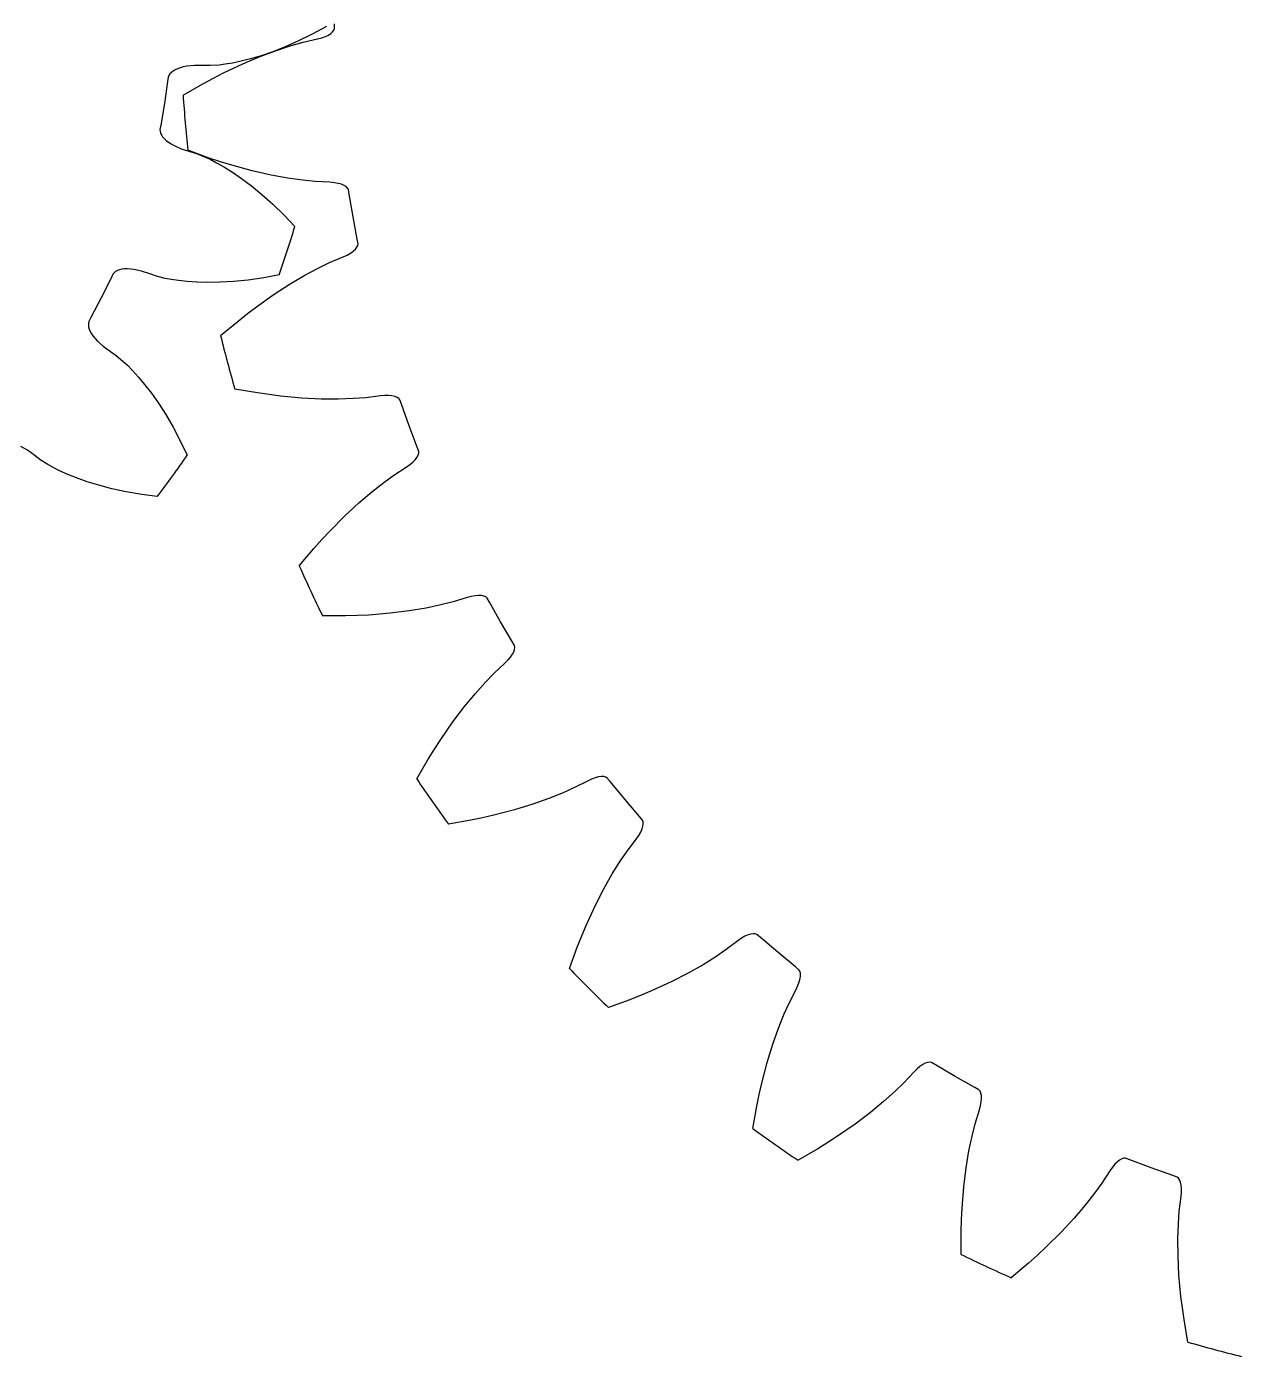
# Model space of a CAD drawing. Extents: x -5.5 to 23.5, y -9.5 to 9.5.
# Drawn here: x 3.46 to 11.72, y -9.22 to -0.17 of the extents above; entities that cross this region are included whole.
import ezdxf

# ---------------------------------------------------------------- set-up
doc = ezdxf.new("R2010")
doc.units = 0

msp = doc.modelspace()

# ---------------------------------------------------------------- linework, layer by layer
at = {"layer": 'layer0'}
for p, q in [((5.5515, -0.1867), (5.5514, -0.1552)), ((5.3385, -0.2802), (5.4358, -0.2578)), ((5.4358, -0.2578), (5.4647, -0.2499)), ((5.4647, -0.2499), (5.4896, -0.2409)), ((5.4896, -0.2409), (5.5103, -0.2311)), ((5.5103, -0.2311), (5.5268, -0.2206)), ((5.5268, -0.2206), (5.5392, -0.2096)), ((5.5392, -0.2096), (5.5475, -0.1983)), ((5.5475, -0.1983), (5.5515, -0.1867)), ((5.0499, -0.3758), (5.1584, -0.3353)), ((5.1584, -0.3353), (5.2563, -0.3033)), ((5.2563, -0.3033), (5.3385, -0.2802)), ((4.7973, -0.489), (4.9291, -0.4268)), ((4.9291, -0.4268), (5.0499, -0.3758)), ((4.656, -0.5631), (4.7275, -0.5246)), ((4.7275, -0.5246), (4.7973, -0.489)), ((4.5216, -0.6404), (4.656, -0.5631)), ((4.7002, -1.0681), (4.5544, -1.0152)), ((4.7773, -1.0935), (4.7002, -1.0681)), ((4.8522, -1.1165), (4.7773, -1.0935)), ((4.9928, -1.1549), (4.8522, -1.1165)), ((5.1206, -1.1841), (4.9928, -1.1549)), ((5.2345, -1.2051), (5.1206, -1.1841)), ((5.3365, -1.2196), (5.2345, -1.2051)), ((5.4214, -1.2281), (5.3365, -1.2196)), ((5.5211, -1.2333), (5.4214, -1.2281)), ((5.551, -1.2361), (5.5211, -1.2333)), ((5.577, -1.2406), (5.551, -1.2361)), ((5.5991, -1.2466), (5.577, -1.2406)), ((5.6173, -1.2541), (5.5991, -1.2466)), ((5.6314, -1.2628), (5.6173, -1.2541)), ((5.6414, -1.2725), (5.6314, -1.2628)), ((5.6474, -1.2832), (5.6414, -1.2725)), ((5.6528, -1.3142), (5.6474, -1.2832)), ((5.6784, -1.4673), (5.6528, -1.3142)), ((5.7067, -1.6199), (5.6784, -1.4673)), ((5.7123, -1.651), (5.7067, -1.6199)), ((5.6378, -1.7282), (5.6607, -1.7151)), ((5.6607, -1.7151), (5.6794, -1.7018)), ((5.6794, -1.7018), (5.6939, -1.6886)), ((5.6939, -1.6886), (5.7042, -1.6756)), ((5.7042, -1.6756), (5.7103, -1.663)), ((5.7103, -1.663), (5.7123, -1.651)), ((5.4418, -1.8171), (5.5188, -1.78)), ((5.5188, -1.78), (5.6106, -1.7411)), ((5.6106, -1.7411), (5.6378, -1.7282)), ((5.2512, -1.9242), (5.3509, -1.8655)), ((5.3509, -1.8655), (5.4418, -1.8171)), ((5.141, -1.9954), (5.2512, -1.9242)), ((4.9595, -2.1268), (5.022, -2.0796)), ((5.022, -2.0796), (5.141, -1.9954)), ((4.8957, -2.1771), (4.9595, -2.1268)), ((4.7768, -2.2766), (4.8957, -2.1771)), ((5.0269, -2.6668), (4.8742, -2.64)), ((5.1073, -2.6784), (5.0269, -2.6668)), ((5.185, -2.688), (5.1073, -2.6784)), ((5.3301, -2.7014), (5.185, -2.688)), ((5.4612, -2.708), (5.3301, -2.7014)), ((5.5769, -2.709), (5.4612, -2.708)), ((5.6799, -2.7055), (5.5769, -2.709)), ((5.765, -2.6991), (5.6799, -2.7055)), ((5.8641, -2.6869), (5.765, -2.6991)), ((5.894, -2.6844), (5.8641, -2.6869)), ((5.9204, -2.6844), (5.894, -2.6844)), ((5.9432, -2.6865), (5.9204, -2.6844)), ((5.9624, -2.6907), (5.9432, -2.6865)), ((5.9778, -2.6968), (5.9624, -2.6907)), ((5.9894, -2.7046), (5.9778, -2.6968)), ((5.9971, -2.7141), (5.9894, -2.7046)), ((6.0078, -2.7437), (5.9971, -2.7141)), ((6.0596, -2.8901), (6.0078, -2.7437)), ((6.114, -3.0354), (6.0596, -2.8901)), ((6.1249, -3.065), (6.114, -3.0354)), ((6.125, -3.0772), (6.1249, -3.065)), ((6.0404, -3.1714), (6.0649, -3.1541)), ((6.0649, -3.1541), (6.0852, -3.1371)), ((6.0852, -3.1371), (6.1013, -3.1208)), ((6.1013, -3.1208), (6.1133, -3.1053)), ((6.1133, -3.1053), (6.1212, -3.0907)), ((6.1212, -3.0907), (6.125, -3.0772)), ((5.8873, -3.2756), (5.9567, -3.2257)), ((5.9567, -3.2257), (6.0404, -3.1714)), ((5.7182, -3.4142), (5.8063, -3.3391)), ((5.8063, -3.3391), (5.8873, -3.2756)), ((5.6221, -3.5035), (5.7182, -3.4142)), ((5.5195, -3.607), (5.6221, -3.5035)), ((5.4661, -3.6644), (5.5195, -3.607)), ((5.4121, -3.7249), (5.4661, -3.6644)), ((5.3123, -3.8436), (5.4121, -3.7249)), ((6.4542, -4.0588), (6.3588, -4.088)), ((6.4833, -4.0512), (6.4542, -4.0588)), ((6.5093, -4.0466), (6.4833, -4.0512)), ((6.5321, -4.0447), (6.5093, -4.0466)), ((6.5517, -4.0455), (6.5321, -4.0447)), ((6.568, -4.0489), (6.5517, -4.0455)), ((6.5808, -4.0546), (6.568, -4.0489)), ((6.59, -4.0625), (6.5808, -4.0546)), ((6.6057, -4.0899), (6.59, -4.0625)), ((6.0611, -4.1496), (5.9309, -4.1659)), ((6.1753, -4.1304), (6.0611, -4.1496)), ((6.2761, -4.1092), (6.1753, -4.1304)), ((6.3588, -4.088), (6.2761, -4.1092)), ((6.6821, -4.225), (6.6057, -4.0899)), ((5.6263, -4.1844), (5.4713, -4.1846)), ((5.7075, -4.1819), (5.6263, -4.1844)), ((5.7857, -4.1779), (5.7075, -4.1819)), ((5.9309, -4.1659), (5.7857, -4.1779)), ((6.7609, -4.3587), (6.6821, -4.225)), ((6.7768, -4.386), (6.7609, -4.3587)), ((6.7632, -4.445), (6.7723, -4.4276)), ((6.7723, -4.4276), (6.7776, -4.4119)), ((6.779, -4.398), (6.7768, -4.386)), ((6.7776, -4.4119), (6.779, -4.398)), ((6.6391, -4.5734), (6.7121, -4.5054)), ((6.7121, -4.5054), (6.7332, -4.484)), ((6.7332, -4.484), (6.7502, -4.4639)), ((6.7502, -4.4639), (6.7632, -4.445)), ((6.5794, -4.6345), (6.6391, -4.5734)), ((6.5106, -4.7112), (6.5794, -4.6345)), ((6.4369, -4.8005), (6.5106, -4.7112)), ((6.3577, -4.9051), (6.4369, -4.8005)), ((6.2747, -5.0249), (6.3577, -4.9051)), ((6.2321, -5.0906), (6.2747, -5.0249)), ((6.1894, -5.1596), (6.2321, -5.0906)), ((6.1117, -5.2938), (6.1894, -5.1596)), ((7.2737, -5.3075), (7.1848, -5.3528)), ((7.301, -5.295), (7.2737, -5.3075)), ((7.3258, -5.2859), (7.301, -5.295)), ((7.3479, -5.2801), (7.3258, -5.2859)), ((7.3674, -5.2774), (7.3479, -5.2801)), ((7.384, -5.2779), (7.3674, -5.2774)), ((7.3975, -5.2813), (7.384, -5.2779)), ((7.408, -5.2875), (7.3975, -5.2813)), ((7.4282, -5.3118), (7.408, -5.2875)), ((7.5269, -5.4316), (7.4282, -5.3118)), ((7.0114, -5.4264), (6.9023, -5.4651)), ((7.107, -5.388), (7.0114, -5.4264)), ((7.1848, -5.3528), (7.107, -5.388)), ((6.7769, -5.5038), (6.636, -5.5408)), ((6.9023, -5.4651), (6.7769, -5.5038)), ((7.6278, -5.5496), (7.5269, -5.4316)), ((6.4801, -5.5749), (6.3275, -5.602)), ((6.5596, -5.5584), (6.4801, -5.5749)), ((6.636, -5.5408), (6.5596, -5.5584)), ((7.6481, -5.5737), (7.6278, -5.5496)), ((7.6524, -5.5851), (7.6481, -5.5737)), ((7.651, -5.6154), (7.6534, -5.599)), ((7.6534, -5.599), (7.6524, -5.5851)), ((7.6051, -5.7025), (7.6222, -5.6778)), ((7.6222, -5.6778), (7.6355, -5.655)), ((7.6355, -5.655), (7.645, -5.6341)), ((7.645, -5.6341), (7.651, -5.6154)), ((7.4969, -5.8527), (7.5451, -5.7822)), ((7.5451, -5.7822), (7.6051, -5.7025)), ((7.4424, -5.9401), (7.4969, -5.8527)), ((7.3854, -6.0409), (7.4424, -5.9401)), ((7.3256, -6.1576), (7.3854, -6.0409)), ((7.2646, -6.29), (7.3256, -6.1576)), ((7.2341, -6.3621), (7.2646, -6.29)), ((7.204, -6.4375), (7.2341, -6.3621)), ((8.2975, -6.3949), (8.2178, -6.4549)), ((8.3222, -6.3778), (8.2975, -6.3949)), ((8.345, -6.3645), (8.3222, -6.3778)), ((8.3659, -6.355), (8.345, -6.3645)), ((8.3846, -6.349), (8.3659, -6.355)), ((8.401, -6.3466), (8.3846, -6.349)), ((8.4149, -6.3476), (8.401, -6.3466)), ((8.4263, -6.3519), (8.4149, -6.3476)), ((8.4504, -6.3722), (8.4263, -6.3519)), ((8.5684, -6.4731), (8.4504, -6.3722)), ((7.1508, -6.5832), (7.204, -6.4375)), ((8.1473, -6.5031), (8.0599, -6.5576)), ((8.2178, -6.4549), (8.1473, -6.5031)), ((8.6882, -6.5718), (8.5684, -6.4731)), ((8.0599, -6.5576), (7.9591, -6.6146)), ((8.7125, -6.592), (8.6882, -6.5718)), ((8.7187, -6.6025), (8.7125, -6.592)), ((8.7221, -6.616), (8.7187, -6.6025)), ((7.8424, -6.6744), (7.71, -6.7354)), ((7.9591, -6.6146), (7.8424, -6.6744)), ((8.705, -6.699), (8.7141, -6.6742)), ((8.7141, -6.6742), (8.7199, -6.6521)), ((8.7199, -6.6521), (8.7226, -6.6326)), ((8.7226, -6.6326), (8.7221, -6.616)), ((7.6379, -6.7659), (7.5625, -6.796)), ((7.71, -6.7354), (7.6379, -6.7659)), ((8.6472, -6.8152), (8.6925, -6.7263)), ((8.6925, -6.7263), (8.705, -6.699)), ((7.5625, -6.796), (7.4168, -6.8492)), ((8.612, -6.893), (8.6472, -6.8152)), ((8.5736, -6.9886), (8.612, -6.893)), ((8.5349, -7.0977), (8.5736, -6.9886)), ((8.4962, -7.2231), (8.5349, -7.0977)), ((8.4592, -7.364), (8.4962, -7.2231)), ((9.555, -7.2368), (9.5361, -7.2498)), ((9.5724, -7.2277), (9.555, -7.2368)), ((9.5881, -7.2224), (9.5724, -7.2277)), ((9.602, -7.221), (9.5881, -7.2224)), ((9.614, -7.2232), (9.602, -7.221)), ((9.6413, -7.2391), (9.614, -7.2232)), ((9.775, -7.3179), (9.6413, -7.2391)), ((9.4946, -7.2879), (9.4266, -7.3609)), ((9.516, -7.2668), (9.4946, -7.2879)), ((9.5361, -7.2498), (9.516, -7.2668)), ((9.9101, -7.3943), (9.775, -7.3179)), ((8.4416, -7.4404), (8.4592, -7.364)), ((9.3655, -7.4206), (9.2888, -7.4894)), ((9.4266, -7.3609), (9.3655, -7.4206)), ((9.9375, -7.41), (9.9101, -7.3943)), ((9.9454, -7.4192), (9.9375, -7.41)), ((9.9511, -7.432), (9.9454, -7.4192)), ((8.4251, -7.5199), (8.4416, -7.4404)), ((9.2888, -7.4894), (9.1995, -7.5631)), ((9.9488, -7.5167), (9.9534, -7.4907)), ((9.9545, -7.4483), (9.9511, -7.432)), ((9.9534, -7.4907), (9.9553, -7.4679)), ((9.9553, -7.4679), (9.9545, -7.4483)), ((8.398, -7.6725), (8.4251, -7.5199)), ((9.1995, -7.5631), (9.0949, -7.6423)), ((9.912, -7.6412), (9.9412, -7.5458)), ((9.9412, -7.5458), (9.9488, -7.5167)), ((9.0949, -7.6423), (8.9751, -7.7253)), ((9.8908, -7.7239), (9.912, -7.6412)), ((8.9094, -7.7679), (8.8404, -7.8106)), ((8.9751, -7.7253), (8.9094, -7.7679)), ((9.8696, -7.8247), (9.8908, -7.7239)), ((8.8404, -7.8106), (8.7062, -7.8883)), ((9.8504, -7.9389), (9.8696, -7.8247)), ((9.8341, -8.0691), (9.8504, -7.9389)), ((10.8286, -7.9596), (10.7743, -8.0433)), ((10.8459, -7.9351), (10.8286, -7.9596)), ((10.8629, -7.9148), (10.8459, -7.9351)), ((10.8792, -7.8987), (10.8629, -7.9148)), ((10.8947, -7.8867), (10.8792, -7.8987)), ((10.9093, -7.8788), (10.8947, -7.8867)), ((10.9228, -7.875), (10.9093, -7.8788)), ((10.935, -7.8751), (10.9228, -7.875)), ((10.9646, -7.886), (10.935, -7.8751)), ((11.1099, -7.9404), (10.9646, -7.886)), ((11.2563, -7.9922), (11.1099, -7.9404)), ((10.7743, -8.0433), (10.7244, -8.1127)), ((11.2859, -8.0029), (11.2563, -7.9922)), ((11.2954, -8.0106), (11.2859, -8.0029)), ((11.3032, -8.0222), (11.2954, -8.0106)), ((11.3093, -8.0376), (11.3032, -8.0222)), ((11.3135, -8.0568), (11.3093, -8.0376)), ((9.8221, -8.2143), (9.8341, -8.0691)), ((10.7244, -8.1127), (10.6609, -8.1937)), ((11.3009, -8.235), (11.3131, -8.1359)), ((11.3131, -8.1359), (11.3156, -8.106)), ((11.3156, -8.0796), (11.3135, -8.0568)), ((11.3156, -8.106), (11.3156, -8.0796)), ((9.8181, -8.2925), (9.8221, -8.2143)), ((10.6609, -8.1937), (10.5858, -8.2818)), ((11.2945, -8.3201), (11.3009, -8.235)), ((9.8156, -8.3737), (9.8181, -8.2925)), ((10.5858, -8.2818), (10.4965, -8.3779)), ((11.291, -8.4231), (11.2945, -8.3201)), ((9.8154, -8.5287), (9.8156, -8.3737)), ((10.4965, -8.3779), (10.393, -8.4805)), ((10.393, -8.4805), (10.3356, -8.5339)), ((11.292, -8.5388), (11.291, -8.4231)), ((10.2751, -8.5879), (10.1564, -8.6877)), ((10.3356, -8.5339), (10.2751, -8.5879)), ((11.2986, -8.6699), (11.292, -8.5388)), ((11.312, -8.815), (11.2986, -8.6699)), ((11.3216, -8.8927), (11.312, -8.815)), ((11.3332, -8.9731), (11.3216, -8.8927)), ((11.36, -9.1258), (11.3332, -8.9731))]:
    msp.add_line(p, q, dxfattribs=at)
for start, end in [(183.86524, 186.13477), (193.86523, 196.13476), (203.86524, 206.13477), (213.86524, 216.13477), (223.86524, 226.13476), (233.86523, 236.13476), (243.86523, 246.13476), (253.86524, 256.13477)]:
    msp.add_arc((14, 0), 9.5, start, end, dxfattribs=at)
at = {"layer": 'layer1'}
for p, q in [((5.4973, -0.1736), (5.4054, -0.2235)), ((5.308, -0.2713), (5.2159, -0.3118)), ((5.4054, -0.2235), (5.308, -0.2713)), ((5.1313, -0.3449), (5.0524, -0.372)), ((5.2159, -0.3118), (5.1313, -0.3449)), ((4.5231, -0.4475), (4.5023, -0.4533)), ((4.5462, -0.4429), (4.5231, -0.4475)), ((4.5987, -0.4374), (4.5462, -0.4429)), ((4.6595, -0.4373), (4.5987, -0.4374)), ((4.7066, -0.439), (4.6595, -0.4373)), ((4.7665, -0.4352), (4.7066, -0.439)), ((4.8076, -0.4302), (4.7665, -0.4352)), ((4.8574, -0.422), (4.8076, -0.4302)), ((4.9164, -0.4096), (4.8574, -0.422)), ((4.9797, -0.3936), (4.9164, -0.4096)), ((5.0524, -0.372), (4.9797, -0.3936)), ((4.4207, -0.517), (4.4163, -0.5465)), ((4.4253, -0.506), (4.4207, -0.517)), ((4.4323, -0.4955), (4.4253, -0.506)), ((4.4417, -0.4855), (4.4323, -0.4955)), ((4.4534, -0.4763), (4.4417, -0.4855)), ((4.4674, -0.4677), (4.4534, -0.4763)), ((4.4837, -0.46), (4.4674, -0.4677)), ((4.5023, -0.4533), (4.4837, -0.46)), ((4.4163, -0.5465), (4.3952, -0.6961)), ((4.3952, -0.6961), (4.3691, -0.845)), ((4.3691, -0.845), (4.3641, -0.8744)), ((4.3641, -0.8744), (4.3651, -0.8863)), ((4.3651, -0.8863), (4.3685, -0.8984)), ((4.3685, -0.8984), (4.3743, -0.9108)), ((4.3743, -0.9108), (4.3826, -0.9232)), ((4.3826, -0.9232), (4.3933, -0.9357)), ((4.3933, -0.9357), (4.4064, -0.948)), ((4.4064, -0.948), (4.422, -0.9602)), ((4.422, -0.9602), (4.4401, -0.9721)), ((4.4401, -0.9721), (4.4605, -0.9836)), ((4.4605, -0.9836), (4.5088, -1.0051)), ((4.5088, -1.0051), (4.5666, -1.0239)), ((4.5666, -1.0239), (4.6119, -1.0369)), ((4.6119, -1.0369), (4.6677, -1.059)), ((4.6677, -1.059), (4.7053, -1.0765)), ((4.7053, -1.0765), (4.75, -1.0997)), ((4.75, -1.0997), (4.8024, -1.1297)), ((4.8024, -1.1297), (4.8577, -1.1645)), ((4.8577, -1.1645), (4.9201, -1.2074)), ((4.9201, -1.2074), (4.9867, -1.2576)), ((4.9867, -1.2576), (5.057, -1.3153)), ((5.057, -1.3153), (5.132, -1.3822)), ((5.132, -1.3822), (5.2099, -1.4578)), ((5.2099, -1.4578), (5.2818, -1.5336)), ((4.0313, -1.8845), (3.965, -2.0203)), ((4.0446, -1.8577), (4.0313, -1.8845)), ((4.0524, -1.8487), (4.0446, -1.8577)), ((4.0623, -1.8409), (4.0524, -1.8487)), ((4.0742, -1.8343), (4.0623, -1.8409)), ((4.0882, -1.8291), (4.0742, -1.8343)), ((4.1042, -1.8253), (4.0882, -1.8291)), ((4.1221, -1.8231), (4.1042, -1.8253)), ((4.1419, -1.8224), (4.1221, -1.8231)), ((4.1635, -1.8234), (4.1419, -1.8224)), ((4.1868, -1.8261), (4.1635, -1.8234)), ((4.2385, -1.837), (4.1868, -1.8261)), ((4.2963, -1.8558), (4.2385, -1.837)), ((4.3406, -1.8719), (4.2963, -1.8558)), ((4.3987, -1.8868), (4.3406, -1.8719)), ((4.4394, -1.8947), (4.3987, -1.8868)), ((4.4893, -1.9023), (4.4394, -1.8947)), ((4.9643, -1.8983), (4.8643, -1.9084)), ((5.0718, -1.8829), (4.9643, -1.8983)), ((5.1745, -1.8639), (5.0718, -1.8829)), ((4.5492, -1.9088), (4.4893, -1.9023)), ((4.6144, -1.9132), (4.5492, -1.9088)), ((4.6901, -1.9151), (4.6144, -1.9132)), ((4.7736, -1.9137), (4.6901, -1.9151)), ((4.8643, -1.9084), (4.7736, -1.9137)), ((3.965, -2.0203), (3.8941, -2.1537)), ((3.8941, -2.1537), (3.8803, -2.1802)), ((3.8776, -2.1918), (3.8771, -2.2044)), ((3.8771, -2.2044), (3.8788, -2.2179)), ((3.8803, -2.1802), (3.8776, -2.1918)), ((3.8788, -2.2179), (3.8828, -2.2323)), ((3.8828, -2.2323), (3.8891, -2.2475)), ((3.8891, -2.2475), (3.8978, -2.2633)), ((3.8978, -2.2633), (3.9089, -2.2797)), ((3.9089, -2.2797), (3.9224, -2.2966)), ((3.9224, -2.2966), (3.9383, -2.3139)), ((3.9383, -2.3139), (3.9775, -2.3492)), ((3.9775, -2.3492), (4.0267, -2.385)), ((4.0267, -2.385), (4.0658, -2.4113)), ((4.0658, -2.4113), (4.112, -2.4496)), ((4.112, -2.4496), (4.1423, -2.4778)), ((4.1423, -2.4778), (4.1777, -2.5137)), ((4.1777, -2.5137), (4.2182, -2.5584)), ((4.2182, -2.5584), (4.2601, -2.6086)), ((4.2601, -2.6086), (4.3061, -2.6687)), ((4.3061, -2.6687), (4.354, -2.7371)), ((4.354, -2.7371), (4.4031, -2.8136)), ((4.4031, -2.8136), (4.4537, -2.9004)), ((4.4537, -2.9004), (4.5044, -2.9964)), ((3.4634, -3.0569), (3.4176, -3.0305)), ((3.5126, -3.0926), (3.4634, -3.0569)), ((4.5044, -2.9964), (4.5494, -3.0907)), ((3.5497, -3.1216), (3.5126, -3.0926)), ((3.6004, -3.1538), (3.5497, -3.1216)), ((3.6366, -3.1739), (3.6004, -3.1538)), ((3.6817, -3.1965), (3.6366, -3.1739)), ((3.7367, -3.2212), (3.6817, -3.1965)), ((3.7973, -3.2455), (3.7367, -3.2212)), ((3.8688, -3.2707), (3.7973, -3.2455)), ((3.9486, -3.2951), (3.8688, -3.2707)), ((4.0365, -3.3181), (3.9486, -3.2951)), ((4.1348, -3.3394), (4.0365, -3.3181)), ((4.2417, -3.358), (4.1348, -3.3394)), ((4.3453, -3.3717), (4.2417, -3.358))]:
    msp.add_line(p, q, dxfattribs=at)
for start, end in [(340.19097, 343.80902), (322.19097, 325.80902)]:
    msp.add_arc((0, 0), 5.5, start, end, dxfattribs=at)
at = {"layer": 'layer2'}
for p, q in [((5.5515, -0.1867), (5.5514, -0.1552)), ((5.3385, -0.2802), (5.4358, -0.2578)), ((5.4358, -0.2578), (5.4647, -0.2499)), ((5.4647, -0.2499), (5.4896, -0.2409)), ((5.4896, -0.2409), (5.5103, -0.2311)), ((5.5103, -0.2311), (5.5268, -0.2206)), ((5.5268, -0.2206), (5.5392, -0.2096)), ((5.5392, -0.2096), (5.5475, -0.1983)), ((5.5475, -0.1983), (5.5515, -0.1867)), ((5.0499, -0.3758), (5.1584, -0.3353)), ((5.1584, -0.3353), (5.2563, -0.3033)), ((5.2563, -0.3033), (5.3385, -0.2802)), ((4.7973, -0.489), (4.9291, -0.4268)), ((4.9291, -0.4268), (5.0499, -0.3758)), ((4.656, -0.5631), (4.7275, -0.5246)), ((4.7275, -0.5246), (4.7973, -0.489)), ((4.5216, -0.6404), (4.656, -0.5631)), ((4.7002, -1.0681), (4.5544, -1.0152)), ((4.7773, -1.0935), (4.7002, -1.0681)), ((4.8522, -1.1165), (4.7773, -1.0935)), ((4.9928, -1.1549), (4.8522, -1.1165)), ((5.1206, -1.1841), (4.9928, -1.1549)), ((5.2345, -1.2051), (5.1206, -1.1841)), ((5.3365, -1.2196), (5.2345, -1.2051)), ((5.4214, -1.2281), (5.3365, -1.2196)), ((5.5211, -1.2333), (5.4214, -1.2281)), ((5.551, -1.2361), (5.5211, -1.2333)), ((5.577, -1.2406), (5.551, -1.2361)), ((5.5991, -1.2466), (5.577, -1.2406)), ((5.6173, -1.2541), (5.5991, -1.2466)), ((5.6314, -1.2628), (5.6173, -1.2541)), ((5.6414, -1.2725), (5.6314, -1.2628)), ((5.6474, -1.2832), (5.6414, -1.2725)), ((5.6528, -1.3142), (5.6474, -1.2832)), ((5.6784, -1.4673), (5.6528, -1.3142)), ((5.7067, -1.6199), (5.6784, -1.4673)), ((5.7123, -1.651), (5.7067, -1.6199)), ((5.6378, -1.7282), (5.6607, -1.7151)), ((5.6607, -1.7151), (5.6794, -1.7018)), ((5.6794, -1.7018), (5.6939, -1.6886)), ((5.6939, -1.6886), (5.7042, -1.6756)), ((5.7042, -1.6756), (5.7103, -1.663)), ((5.7103, -1.663), (5.7123, -1.651)), ((5.4418, -1.8171), (5.5188, -1.78)), ((5.5188, -1.78), (5.6106, -1.7411)), ((5.6106, -1.7411), (5.6378, -1.7282)), ((5.2512, -1.9242), (5.3509, -1.8655)), ((5.3509, -1.8655), (5.4418, -1.8171)), ((5.141, -1.9954), (5.2512, -1.9242)), ((4.9595, -2.1268), (5.022, -2.0796)), ((5.022, -2.0796), (5.141, -1.9954)), ((4.8957, -2.1771), (4.9595, -2.1268)), ((4.7768, -2.2766), (4.8957, -2.1771)), ((5.0269, -2.6668), (4.8742, -2.64)), ((5.1073, -2.6784), (5.0269, -2.6668)), ((5.185, -2.688), (5.1073, -2.6784)), ((5.3301, -2.7014), (5.185, -2.688)), ((5.4612, -2.708), (5.3301, -2.7014)), ((5.5769, -2.709), (5.4612, -2.708)), ((5.6799, -2.7055), (5.5769, -2.709)), ((5.765, -2.6991), (5.6799, -2.7055)), ((5.8641, -2.6869), (5.765, -2.6991)), ((5.894, -2.6844), (5.8641, -2.6869)), ((5.9204, -2.6844), (5.894, -2.6844)), ((5.9432, -2.6865), (5.9204, -2.6844)), ((5.9624, -2.6907), (5.9432, -2.6865)), ((5.9778, -2.6968), (5.9624, -2.6907)), ((5.9894, -2.7046), (5.9778, -2.6968)), ((5.9971, -2.7141), (5.9894, -2.7046)), ((6.0078, -2.7437), (5.9971, -2.7141)), ((6.0596, -2.8901), (6.0078, -2.7437)), ((6.114, -3.0354), (6.0596, -2.8901)), ((6.1249, -3.065), (6.114, -3.0354)), ((6.125, -3.0772), (6.1249, -3.065)), ((6.0404, -3.1714), (6.0649, -3.1541)), ((6.0649, -3.1541), (6.0852, -3.1371)), ((6.0852, -3.1371), (6.1013, -3.1208)), ((6.1013, -3.1208), (6.1133, -3.1053)), ((6.1133, -3.1053), (6.1212, -3.0907)), ((6.1212, -3.0907), (6.125, -3.0772)), ((5.8873, -3.2756), (5.9567, -3.2257)), ((5.9567, -3.2257), (6.0404, -3.1714)), ((5.7182, -3.4142), (5.8063, -3.3391)), ((5.8063, -3.3391), (5.8873, -3.2756)), ((5.6221, -3.5035), (5.7182, -3.4142)), ((5.5195, -3.607), (5.6221, -3.5035)), ((5.4661, -3.6644), (5.5195, -3.607)), ((5.4121, -3.7249), (5.4661, -3.6644)), ((5.3123, -3.8436), (5.4121, -3.7249)), ((6.4542, -4.0588), (6.3588, -4.088)), ((6.4833, -4.0512), (6.4542, -4.0588)), ((6.5093, -4.0466), (6.4833, -4.0512)), ((6.5321, -4.0447), (6.5093, -4.0466)), ((6.5517, -4.0455), (6.5321, -4.0447)), ((6.568, -4.0489), (6.5517, -4.0455)), ((6.5808, -4.0546), (6.568, -4.0489)), ((6.59, -4.0625), (6.5808, -4.0546)), ((6.6057, -4.0899), (6.59, -4.0625)), ((6.0611, -4.1496), (5.9309, -4.1659)), ((6.1753, -4.1304), (6.0611, -4.1496)), ((6.2761, -4.1092), (6.1753, -4.1304)), ((6.3588, -4.088), (6.2761, -4.1092)), ((6.6821, -4.225), (6.6057, -4.0899)), ((5.6263, -4.1844), (5.4713, -4.1846)), ((5.7075, -4.1819), (5.6263, -4.1844)), ((5.7857, -4.1779), (5.7075, -4.1819)), ((5.9309, -4.1659), (5.7857, -4.1779)), ((6.7609, -4.3587), (6.6821, -4.225)), ((6.7768, -4.386), (6.7609, -4.3587)), ((6.7632, -4.445), (6.7723, -4.4276)), ((6.7723, -4.4276), (6.7776, -4.4119)), ((6.779, -4.398), (6.7768, -4.386)), ((6.7776, -4.4119), (6.779, -4.398)), ((6.6391, -4.5734), (6.7121, -4.5054)), ((6.7121, -4.5054), (6.7332, -4.484)), ((6.7332, -4.484), (6.7502, -4.4639)), ((6.7502, -4.4639), (6.7632, -4.445)), ((6.5794, -4.6345), (6.6391, -4.5734)), ((6.5106, -4.7112), (6.5794, -4.6345)), ((6.4369, -4.8005), (6.5106, -4.7112)), ((6.3577, -4.9051), (6.4369, -4.8005)), ((6.2747, -5.0249), (6.3577, -4.9051)), ((6.2321, -5.0906), (6.2747, -5.0249)), ((6.1894, -5.1596), (6.2321, -5.0906)), ((6.1117, -5.2938), (6.1894, -5.1596)), ((7.2737, -5.3075), (7.1848, -5.3528)), ((7.301, -5.295), (7.2737, -5.3075)), ((7.3258, -5.2859), (7.301, -5.295)), ((7.3479, -5.2801), (7.3258, -5.2859)), ((7.3674, -5.2774), (7.3479, -5.2801)), ((7.384, -5.2779), (7.3674, -5.2774)), ((7.3975, -5.2813), (7.384, -5.2779)), ((7.408, -5.2875), (7.3975, -5.2813)), ((7.4282, -5.3118), (7.408, -5.2875)), ((7.5269, -5.4316), (7.4282, -5.3118)), ((7.0114, -5.4264), (6.9023, -5.4651)), ((7.107, -5.388), (7.0114, -5.4264)), ((7.1848, -5.3528), (7.107, -5.388)), ((6.7769, -5.5038), (6.636, -5.5408)), ((6.9023, -5.4651), (6.7769, -5.5038)), ((7.6278, -5.5496), (7.5269, -5.4316)), ((6.4801, -5.5749), (6.3275, -5.602)), ((6.5596, -5.5584), (6.4801, -5.5749)), ((6.636, -5.5408), (6.5596, -5.5584)), ((7.6481, -5.5737), (7.6278, -5.5496)), ((7.6524, -5.5851), (7.6481, -5.5737)), ((7.651, -5.6154), (7.6534, -5.599)), ((7.6534, -5.599), (7.6524, -5.5851)), ((7.6051, -5.7025), (7.6222, -5.6778)), ((7.6222, -5.6778), (7.6355, -5.655)), ((7.6355, -5.655), (7.645, -5.6341)), ((7.645, -5.6341), (7.651, -5.6154)), ((7.4969, -5.8527), (7.5451, -5.7822)), ((7.5451, -5.7822), (7.6051, -5.7025)), ((7.4424, -5.9401), (7.4969, -5.8527)), ((7.3854, -6.0409), (7.4424, -5.9401)), ((7.3256, -6.1576), (7.3854, -6.0409)), ((7.2646, -6.29), (7.3256, -6.1576)), ((7.2341, -6.3621), (7.2646, -6.29)), ((7.204, -6.4375), (7.2341, -6.3621)), ((8.2975, -6.3949), (8.2178, -6.4549)), ((8.3222, -6.3778), (8.2975, -6.3949)), ((8.345, -6.3645), (8.3222, -6.3778)), ((8.3659, -6.355), (8.345, -6.3645)), ((8.3846, -6.349), (8.3659, -6.355)), ((8.401, -6.3466), (8.3846, -6.349)), ((8.4149, -6.3476), (8.401, -6.3466)), ((8.4263, -6.3519), (8.4149, -6.3476)), ((8.4504, -6.3722), (8.4263, -6.3519)), ((8.5684, -6.4731), (8.4504, -6.3722)), ((7.1508, -6.5832), (7.204, -6.4375)), ((8.1473, -6.5031), (8.0599, -6.5576)), ((8.2178, -6.4549), (8.1473, -6.5031)), ((8.6882, -6.5718), (8.5684, -6.4731)), ((8.0599, -6.5576), (7.9591, -6.6146)), ((8.7125, -6.592), (8.6882, -6.5718)), ((8.7187, -6.6025), (8.7125, -6.592)), ((8.7221, -6.616), (8.7187, -6.6025)), ((7.8424, -6.6744), (7.71, -6.7354)), ((7.9591, -6.6146), (7.8424, -6.6744)), ((8.705, -6.699), (8.7141, -6.6742)), ((8.7141, -6.6742), (8.7199, -6.6521)), ((8.7199, -6.6521), (8.7226, -6.6326)), ((8.7226, -6.6326), (8.7221, -6.616)), ((7.6379, -6.7659), (7.5625, -6.796)), ((7.71, -6.7354), (7.6379, -6.7659)), ((8.6472, -6.8152), (8.6925, -6.7263)), ((8.6925, -6.7263), (8.705, -6.699)), ((7.5625, -6.796), (7.4168, -6.8492)), ((8.612, -6.893), (8.6472, -6.8152)), ((8.5736, -6.9886), (8.612, -6.893)), ((8.5349, -7.0977), (8.5736, -6.9886)), ((8.4962, -7.2231), (8.5349, -7.0977)), ((8.4592, -7.364), (8.4962, -7.2231)), ((9.555, -7.2368), (9.5361, -7.2498)), ((9.5724, -7.2277), (9.555, -7.2368)), ((9.5881, -7.2224), (9.5724, -7.2277)), ((9.602, -7.221), (9.5881, -7.2224)), ((9.614, -7.2232), (9.602, -7.221)), ((9.6413, -7.2391), (9.614, -7.2232)), ((9.775, -7.3179), (9.6413, -7.2391)), ((9.4946, -7.2879), (9.4266, -7.3609)), ((9.516, -7.2668), (9.4946, -7.2879)), ((9.5361, -7.2498), (9.516, -7.2668)), ((9.9101, -7.3943), (9.775, -7.3179)), ((8.4416, -7.4404), (8.4592, -7.364)), ((9.3655, -7.4206), (9.2888, -7.4894)), ((9.4266, -7.3609), (9.3655, -7.4206)), ((9.9375, -7.41), (9.9101, -7.3943)), ((9.9454, -7.4192), (9.9375, -7.41)), ((9.9511, -7.432), (9.9454, -7.4192)), ((8.4251, -7.5199), (8.4416, -7.4404)), ((9.2888, -7.4894), (9.1995, -7.5631)), ((9.9488, -7.5167), (9.9534, -7.4907)), ((9.9545, -7.4483), (9.9511, -7.432)), ((9.9534, -7.4907), (9.9553, -7.4679)), ((9.9553, -7.4679), (9.9545, -7.4483)), ((8.398, -7.6725), (8.4251, -7.5199)), ((9.1995, -7.5631), (9.0949, -7.6423)), ((9.912, -7.6412), (9.9412, -7.5458)), ((9.9412, -7.5458), (9.9488, -7.5167)), ((9.0949, -7.6423), (8.9751, -7.7253)), ((9.8908, -7.7239), (9.912, -7.6412)), ((8.9094, -7.7679), (8.8404, -7.8106)), ((8.9751, -7.7253), (8.9094, -7.7679)), ((9.8696, -7.8247), (9.8908, -7.7239)), ((8.8404, -7.8106), (8.7062, -7.8883)), ((9.8504, -7.9389), (9.8696, -7.8247)), ((9.8341, -8.0691), (9.8504, -7.9389)), ((10.8286, -7.9596), (10.7743, -8.0433)), ((10.8459, -7.9351), (10.8286, -7.9596)), ((10.8629, -7.9148), (10.8459, -7.9351)), ((10.8792, -7.8987), (10.8629, -7.9148)), ((10.8947, -7.8867), (10.8792, -7.8987)), ((10.9093, -7.8788), (10.8947, -7.8867)), ((10.9228, -7.875), (10.9093, -7.8788)), ((10.935, -7.8751), (10.9228, -7.875)), ((10.9646, -7.886), (10.935, -7.8751)), ((11.1099, -7.9404), (10.9646, -7.886)), ((11.2563, -7.9922), (11.1099, -7.9404)), ((10.7743, -8.0433), (10.7244, -8.1127)), ((11.2859, -8.0029), (11.2563, -7.9922)), ((11.2954, -8.0106), (11.2859, -8.0029)), ((11.3032, -8.0222), (11.2954, -8.0106)), ((11.3093, -8.0376), (11.3032, -8.0222)), ((11.3135, -8.0568), (11.3093, -8.0376)), ((9.8221, -8.2143), (9.8341, -8.0691)), ((10.7244, -8.1127), (10.6609, -8.1937)), ((11.3009, -8.235), (11.3131, -8.1359)), ((11.3131, -8.1359), (11.3156, -8.106)), ((11.3156, -8.0796), (11.3135, -8.0568)), ((11.3156, -8.106), (11.3156, -8.0796)), ((9.8181, -8.2925), (9.8221, -8.2143)), ((10.6609, -8.1937), (10.5858, -8.2818)), ((11.2945, -8.3201), (11.3009, -8.235)), ((9.8156, -8.3737), (9.8181, -8.2925)), ((10.5858, -8.2818), (10.4965, -8.3779)), ((11.291, -8.4231), (11.2945, -8.3201)), ((9.8154, -8.5287), (9.8156, -8.3737)), ((10.4965, -8.3779), (10.393, -8.4805)), ((10.393, -8.4805), (10.3356, -8.5339)), ((11.292, -8.5388), (11.291, -8.4231)), ((10.2751, -8.5879), (10.1564, -8.6877)), ((10.3356, -8.5339), (10.2751, -8.5879)), ((11.2986, -8.6699), (11.292, -8.5388)), ((11.312, -8.815), (11.2986, -8.6699)), ((11.3216, -8.8927), (11.312, -8.815)), ((11.3332, -8.9731), (11.3216, -8.8927)), ((11.36, -9.1258), (11.3332, -8.9731))]:
    msp.add_line(p, q, dxfattribs=at)
for start, end in [(183.86524, 186.13477), (193.86523, 196.13476), (203.86524, 206.13477), (213.86524, 216.13477), (223.86524, 226.13476), (233.86523, 236.13476), (243.86523, 246.13476), (253.86524, 256.13477)]:
    msp.add_arc((14, 0), 9.5, start, end, dxfattribs=at)
at = {"layer": 'layer3'}
for p, q in [((5.4973, -0.1736), (5.4054, -0.2235)), ((5.308, -0.2713), (5.2159, -0.3118)), ((5.4054, -0.2235), (5.308, -0.2713)), ((5.1313, -0.3449), (5.0524, -0.372)), ((5.2159, -0.3118), (5.1313, -0.3449)), ((4.5231, -0.4475), (4.5023, -0.4533)), ((4.5462, -0.4429), (4.5231, -0.4475)), ((4.5987, -0.4374), (4.5462, -0.4429)), ((4.6595, -0.4373), (4.5987, -0.4374)), ((4.7066, -0.439), (4.6595, -0.4373)), ((4.7665, -0.4352), (4.7066, -0.439)), ((4.8076, -0.4302), (4.7665, -0.4352)), ((4.8574, -0.422), (4.8076, -0.4302)), ((4.9164, -0.4096), (4.8574, -0.422)), ((4.9797, -0.3936), (4.9164, -0.4096)), ((5.0524, -0.372), (4.9797, -0.3936)), ((4.4207, -0.517), (4.4163, -0.5465)), ((4.4253, -0.506), (4.4207, -0.517)), ((4.4323, -0.4955), (4.4253, -0.506)), ((4.4417, -0.4855), (4.4323, -0.4955)), ((4.4534, -0.4763), (4.4417, -0.4855)), ((4.4674, -0.4677), (4.4534, -0.4763)), ((4.4837, -0.46), (4.4674, -0.4677)), ((4.5023, -0.4533), (4.4837, -0.46)), ((4.4163, -0.5465), (4.3952, -0.6961)), ((4.3952, -0.6961), (4.3691, -0.845)), ((4.3691, -0.845), (4.3641, -0.8744)), ((4.3641, -0.8744), (4.3651, -0.8863)), ((4.3651, -0.8863), (4.3685, -0.8984)), ((4.3685, -0.8984), (4.3743, -0.9108)), ((4.3743, -0.9108), (4.3826, -0.9232)), ((4.3826, -0.9232), (4.3933, -0.9357)), ((4.3933, -0.9357), (4.4064, -0.948)), ((4.4064, -0.948), (4.422, -0.9602)), ((4.422, -0.9602), (4.4401, -0.9721)), ((4.4401, -0.9721), (4.4605, -0.9836)), ((4.4605, -0.9836), (4.5088, -1.0051)), ((4.5088, -1.0051), (4.5666, -1.0239)), ((4.5666, -1.0239), (4.6119, -1.0369)), ((4.6119, -1.0369), (4.6677, -1.059)), ((4.6677, -1.059), (4.7053, -1.0765)), ((4.7053, -1.0765), (4.75, -1.0997)), ((4.75, -1.0997), (4.8024, -1.1297)), ((4.8024, -1.1297), (4.8577, -1.1645)), ((4.8577, -1.1645), (4.9201, -1.2074)), ((4.9201, -1.2074), (4.9867, -1.2576)), ((4.9867, -1.2576), (5.057, -1.3153)), ((5.057, -1.3153), (5.132, -1.3822)), ((5.132, -1.3822), (5.2099, -1.4578)), ((5.2099, -1.4578), (5.2818, -1.5336)), ((4.0313, -1.8845), (3.965, -2.0203)), ((4.0446, -1.8577), (4.0313, -1.8845)), ((4.0524, -1.8487), (4.0446, -1.8577)), ((4.0623, -1.8409), (4.0524, -1.8487)), ((4.0742, -1.8343), (4.0623, -1.8409)), ((4.0882, -1.8291), (4.0742, -1.8343)), ((4.1042, -1.8253), (4.0882, -1.8291)), ((4.1221, -1.8231), (4.1042, -1.8253)), ((4.1419, -1.8224), (4.1221, -1.8231)), ((4.1635, -1.8234), (4.1419, -1.8224)), ((4.1868, -1.8261), (4.1635, -1.8234)), ((4.2385, -1.837), (4.1868, -1.8261)), ((4.2963, -1.8558), (4.2385, -1.837)), ((4.3406, -1.8719), (4.2963, -1.8558)), ((4.3987, -1.8868), (4.3406, -1.8719)), ((4.4394, -1.8947), (4.3987, -1.8868)), ((4.4893, -1.9023), (4.4394, -1.8947)), ((4.9643, -1.8983), (4.8643, -1.9084)), ((5.0718, -1.8829), (4.9643, -1.8983)), ((5.1745, -1.8639), (5.0718, -1.8829)), ((4.5492, -1.9088), (4.4893, -1.9023)), ((4.6144, -1.9132), (4.5492, -1.9088)), ((4.6901, -1.9151), (4.6144, -1.9132)), ((4.7736, -1.9137), (4.6901, -1.9151)), ((4.8643, -1.9084), (4.7736, -1.9137)), ((3.965, -2.0203), (3.8941, -2.1537)), ((3.8941, -2.1537), (3.8803, -2.1802)), ((3.8776, -2.1918), (3.8771, -2.2044)), ((3.8771, -2.2044), (3.8788, -2.2179)), ((3.8803, -2.1802), (3.8776, -2.1918)), ((3.8788, -2.2179), (3.8828, -2.2323)), ((3.8828, -2.2323), (3.8891, -2.2475)), ((3.8891, -2.2475), (3.8978, -2.2633)), ((3.8978, -2.2633), (3.9089, -2.2797)), ((3.9089, -2.2797), (3.9224, -2.2966)), ((3.9224, -2.2966), (3.9383, -2.3139)), ((3.9383, -2.3139), (3.9775, -2.3492)), ((3.9775, -2.3492), (4.0267, -2.385)), ((4.0267, -2.385), (4.0658, -2.4113)), ((4.0658, -2.4113), (4.112, -2.4496)), ((4.112, -2.4496), (4.1423, -2.4778)), ((4.1423, -2.4778), (4.1777, -2.5137)), ((4.1777, -2.5137), (4.2182, -2.5584)), ((4.2182, -2.5584), (4.2601, -2.6086)), ((4.2601, -2.6086), (4.3061, -2.6687)), ((4.3061, -2.6687), (4.354, -2.7371)), ((4.354, -2.7371), (4.4031, -2.8136)), ((4.4031, -2.8136), (4.4537, -2.9004)), ((4.4537, -2.9004), (4.5044, -2.9964)), ((3.4634, -3.0569), (3.4176, -3.0305)), ((3.5126, -3.0926), (3.4634, -3.0569)), ((4.5044, -2.9964), (4.5494, -3.0907)), ((3.5497, -3.1216), (3.5126, -3.0926)), ((3.6004, -3.1538), (3.5497, -3.1216)), ((3.6366, -3.1739), (3.6004, -3.1538)), ((3.6817, -3.1965), (3.6366, -3.1739)), ((3.7367, -3.2212), (3.6817, -3.1965)), ((3.7973, -3.2455), (3.7367, -3.2212)), ((3.8688, -3.2707), (3.7973, -3.2455)), ((3.9486, -3.2951), (3.8688, -3.2707)), ((4.0365, -3.3181), (3.9486, -3.2951)), ((4.1348, -3.3394), (4.0365, -3.3181)), ((4.2417, -3.358), (4.1348, -3.3394)), ((4.3453, -3.3717), (4.2417, -3.358))]:
    msp.add_line(p, q, dxfattribs=at)
for start, end in [(340.19097, 343.80902), (322.19097, 325.80902)]:
    msp.add_arc((0, 0), 5.5, start, end, dxfattribs=at)

doc.saveas('drawing.dxf')
